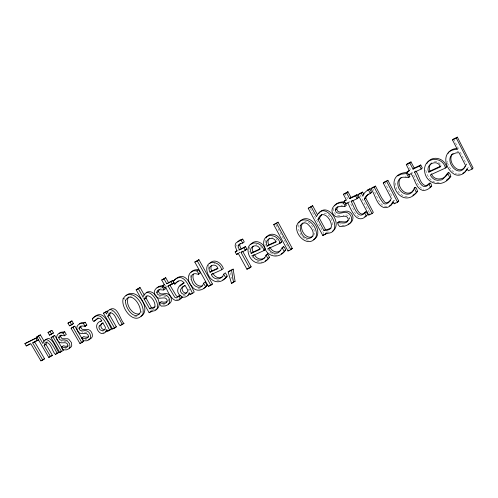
<?xml version="1.0" encoding="UTF-8"?>
<svg xmlns="http://www.w3.org/2000/svg" width="498" height="498" viewBox="0 0 498 498"><rect width="100%" height="100%" fill="white"/><g stroke="black" fill="none" stroke-linecap="round" stroke-linejoin="round"><path stroke-width="0.37" stroke-dasharray="2.49 1.87" d="M333.367 208.345C332.826 212.528 336.791 216.649 341.055 215.783M189.968 274.977L190.585 279.689M208.401 266.523L208.531 269.53M249.504 249.268L249.921 246.305M265.266 240.167L265.141 242.047L265.839 245.439M298.246 224.741C297.667 231.396 302.242 239.283 309.158 240.428M124.512 299.348L124.743 298.171M44.708 342.282L44.988 341.043M208.531 265.994L208.805 264.936M144.725 295.781L145.105 294.517M349.247 219.394L349.64 218.143C349.409 214.7 345.631 214.482 343.091 215.429M188.593 291.206L189.271 289.55M141.513 312.352L142.005 311.25M393.233 202.225L394.123 200.302L395.325 202.593M467.174 169.326L468.108 167.434L468.967 169.115M465.649 165.952L466.52 164.321L460.034 151.616L457.015 151.865M313.715 235.573C316.087 230.91 312.178 225.258 308.536 222.401A4.98 4.357 49.3 0 0 305.143 221.834L303.998 222.22M168.025 301.147L168.722 300.331M465.524 165.429L466.52 164.321M393.32 201.086L394.123 200.302M411.006 173.777L412.17 172.675C416.21 177.649 416.739 187.298 423.885 189.246M348.314 219.338L349.64 218.143M347.94 202.947L349.279 201.796C353.15 206.527 353.761 215.51 360.44 217.526M238.361 253.631L239.93 252.424L241.051 254.453M188.4 289.836L189.495 288.996M236.961 251.092L238.542 249.89L237.446 247.711M167.814 300.17L168.928 299.323M165.778 287.209L167.465 285.976L165.915 286.699M238.15 253.252L239.93 252.424M347.118 202.798L349.279 201.796M410.377 173.509L412.17 172.675M160.238 288.871L161.396 288.491M129.704 296.335L132.163 295.887M434.399 161.75C437.462 160.779 440.164 163.251 441.477 165.79M163.792 296.833L166.282 296.578M340.887 205.332L342.618 205.083M260.971 262.185L262.209 262.01M86.795 332.154L84.349 332.446M66.346 341.423L63.999 341.696L61.279 340.999M271.671 237.173L272.68 237.054M255.835 244.512L256.819 244.4M214.165 263.828L215.08 263.728M405.061 176.149L406.43 176.062M324.105 213.418C329.552 213.443 332.596 220.49 332.72 225.264A5.266 4.663 47.2 0 1 332.403 226.372M344.286 225.252L340.993 225.326L340.333 224.088M439.199 182.785C432.083 183.382 426.998 176.616 425.821 170.254M162.921 304.832L164.782 304.894M407.252 196.698C400.187 196.511 395.493 189.003 395.076 182.548M326.75 232.006L329.39 232.136M85.22 339.524L86.664 339.611M386.79 206.552C378.181 205.954 377.142 194.307 372.84 188.972M64.927 348.588L66.315 348.681M276.788 255.138L274.933 254.995L271.429 253.488M219.332 280.729L215.976 280.019M152.625 309.706L154.635 309.924M200.538 289.126L197.482 288.423M177.942 299.385L176.111 298.968M185.648 296.049L182.71 295.003M104.138 332.334L102.389 331.842M136.95 316.896L134.535 316.143M259.159 262.035L255.729 260.541M159.074 296.347L160.549 296.939M81.535 331.755L82.842 332.322M269.854 252.156L270.906 253.046M260.491 246.622L261.575 248.153M276.06 238.785L277.156 240.335M252.76 257.534L250.426 253.289M268.41 250.444L266.057 246.137M142.839 297.356L143.984 299.366M164.919 284.937L165.585 286.107M275.942 224.853L288.716 248.396M310.391 208.531L323.831 233.587M344.722 193.212L347.791 198.988M360.06 194.955L369.684 213.175M384.487 181.895L392.586 197.364M407.464 163.605L410.632 169.712M453.56 138.942L458.459 148.529M447.478 162.946C449.015 166.961 451.418 170.932 455.272 173.08A8.099 7.707 16.7 0 0 456.479 173.609M249.772 251.229L250.208 252.604M230.356 272.829L232.236 279.278M447.023 161.028L447.329 162.304M236.755 244.898L236.961 246.249M111.658 311.673A5.266 3.835 54.1 0 1 112.399 311.424M156.142 306.077A4.476 3.386 53.4 0 1 155.581 306.681M460.295 174.007A8.099 7.707 16.7 0 1 457.114 173.796"/><path stroke-width="0.75" d="M58.758 337.806L58.845 336.928C59.972 332.863 67.784 338.821 62.922 333.038C57.675 331.407 54.369 337.905 58.391 341.298C60.725 344.983 66.813 340.209 67.902 345.176L67.784 346.06C66.383 350.281 58.092 343.726 63.14 349.851L66.402 349.857L68.519 348.93A6.655 4.582 54.3 0 0 69.969 346.67L69.633 343.819L66.993 340.489L64.329 339.941L61.061 340.227L59.71 339.574L58.758 337.806L60.557 336.567L61.117 334.973M88.6 336.897L85.837 337.171L83.658 336.604L81.784 337.912L83.459 340.794L86.845 340.769L89.061 339.804A6.804 4.793 54.1 0 0 90.592 337.47C91.109 334.177 88.376 330.236 84.822 330.597C82.668 331.158 79.493 331.326 79.051 328.437L79.157 327.535C80.788 324.086 84.903 327.846 86.833 325.038L85.233 322.268L81.025 322.816L79.462 323.955M88.607 339.499L90.817 338.534A6.785 4.787 54.1 0 0 92.354 336.2C92.877 332.919 90.144 328.979 86.596 329.346C84.448 329.906 81.274 330.081 80.838 327.198L80.944 326.302M156.814 292.563L156.976 291.56C158.283 286.96 167.515 293.297 162.124 286.96C156.36 285.329 151.417 292.326 156.135 296.559C158.912 300.761 165.977 294.86 167.253 300.587L167.054 301.601C165.461 306.394 155.637 299.391 161.24 306.102L165.149 305.977L167.745 304.838A7.37 5.627 53.2 0 0 169.631 302.211C170.459 298.57 167.272 294.169 163.338 294.772C160.979 295.389 157.262 295.88 156.814 292.563L158.513 291.33L159.285 289.494M335.347 210.193C335.397 202.873 349.783 210.399 343.091 202.904C336.399 201.429 328.051 209.179 333.984 215.155C337.663 220.315 346.645 212.16 348.314 219.338L347.928 220.595C345.948 226.459 333.081 218.753 339.648 226.54L344.865 226.111L348.457 224.536A8.69 7.787 45.7 0 0 351.295 221.168C353.007 216.68 348.619 211.177 343.782 212.453C340.925 213.144 335.833 214.582 335.347 210.193L336.716 209.029L337.961 206.72M47.042 341.759A4.918 3.343 54.6 0 0 46.563 342.45L45.934 344.373L52.34 355.311L50.553 356.574L44.123 345.612L44.752 343.688A4.93 3.343 54.6 0 1 46.488 342.338C51.462 343.614 52.035 351.227 55.371 354.433L58.976 352.354C56.212 350.542 51.966 333.43 45.399 340.034M144.327 299.348C147.022 290.564 155.382 300.3 154.971 305.691A4.488 3.386 53.4 0 1 153.894 307.951L151.579 308.835L149.68 308.772L144.327 299.348L146.045 298.109L146.96 295.993M205.301 281.899L203.539 283.219C201.958 290.676 192.987 286.823 191.954 281.115C190.865 278.892 190.541 275.363 193.212 274.143C195.975 272.138 201.684 277.374 196.872 270.937C187.864 269.088 185.897 280.735 191.518 285.833C195.546 292.668 203.29 290.776 207.131 285.173L205.157 281.961M107.96 312.215L107.294 311.045L103.484 313.23L112.554 329.004L114.608 328.089L107.836 316.292L108.626 314.176A5.279 3.835 54.1 0 1 110.643 312.663C116.078 313.815 116.588 322.231 120.143 325.63L123.958 323.426C120.379 320.675 117.696 304.913 109.846 309.476M107.836 316.292L109.591 315.047L110.382 312.937M363.895 194.5L362.619 192.085L359.351 193.604L358.037 194.737L368.769 215.049L372.068 213.586L364.443 199.132C365.09 195.179 369.155 194.612 371.651 192.483L369.759 188.891L367.169 190.174M364.443 199.132L365.731 197.986L366.391 196.393L368.358 193.99M211.675 265.322L210.971 266.94L210.971 268.87L211.687 270.999L210.069 272.232C205.954 266.156 215.964 261.687 218.006 268.603L210.069 272.232M222.849 279.901L225.445 278.139L227.2 276.11L225.401 272.867L223.664 274.186C222.064 280.393 213.349 280.461 211.333 274.498L212.403 273.67M317.967 219.413C322.013 208.257 331.992 219.176 331.357 226.466A5.285 4.669 47.2 0 1 329.657 229.31L326.489 230.555L323.974 230.611L317.967 219.413L319.374 218.236L321.845 214.52M253.133 246.118L252.349 247.823L252.305 249.847L253.021 252.075L251.478 253.289C247.307 246.927 257.871 242.153 260.049 249.374L251.478 253.289M265.272 260.977L267.563 259.377L269.493 257.229L267.644 253.849L265.976 255.157C264.177 261.562 254.976 262.029 252.772 255.655L253.799 254.839M266.996 254.97L267.644 253.849M281.208 253.893L283.567 252.249L285.566 250.052C282.901 241.082 281.046 253.768 276.384 253.146C272.985 253.999 269.947 251.359 268.522 248.496L270.028 247.276C271.703 251.459 277.255 253.762 280.847 250.419M397.647 175.919L401.332 174.126L406.605 173.547L407.781 172.451C379.401 172.825 401.046 213.679 417.548 191.238C415.438 184.16 414.579 188.468 412.319 191.593M414.766 188.425L415.27 187.354M193.398 274.137C191.375 279.085 196.33 287.545 202.132 285.952M236.762 250.724L235.181 251.926L236.575 254.459L238.361 253.631L246.946 269.231L249.616 268.042L241.013 252.405L245.352 250.401L246.908 249.193L245.514 246.647L239.532 249.896L238.305 247.263L238.169 245.782L238.766 244.674C240.297 243.03 242.862 243.765 244.257 241.91L242.707 239.09L239.812 240.092L237.783 241.592M238.169 245.782L239.743 244.593L240.341 243.491M448.766 172.289L447.721 173.41L449.769 177.406L450.808 176.267C448.156 166.015 445.467 181.091 439.802 180.033C435.825 181.235 431.866 178.527 430.272 174.947L445.467 168.038L446.532 166.936C444.434 157.661 431.405 154.778 426.792 163.612M266.038 237.982L266.598 237.017M318.826 213.418C327.454 201.211 343.29 224.231 332.633 231.103M452.128 154.473C447.036 161.794 458.907 176.398 465.288 166.432M391.042 204.952L392.916 201.478L394.123 203.775L397.56 202.25L398.749 201.068L387.892 180.307L384.487 181.895L383.236 183.003L391.372 198.528L388.621 202.63L386.199 203.819A3.056 2.814 40 0 1 383.454 203.271L380.385 198.957L374.21 187.204L375.48 186.09L381.63 197.799L384.686 202.101A3.044 2.807 39.8 0 0 387.425 202.642L390.563 200.682M393.233 202.225C391.434 205.381 388.048 208.282 384.182 207.654C376.202 205.139 375.448 194.513 370.861 188.767L372.143 187.646L375.48 186.09M448.138 153.291L448.872 152.151M107.749 330.236L105.744 332.073M467.174 169.326L464.702 172.196L462.785 173.298M207.131 285.173L205.73 286.935L203.576 288.454M183.009 286.885C180.413 289.263 183.662 294.33 186.887 292.706M189.925 293.615L188.026 295.395M447.808 173.69C444.509 180.108 434.156 181.316 431.374 173.833M227.2 276.11C220.253 285.684 209.814 282.484 207.006 271.379C204.547 259.533 219.245 259.968 221.759 269.754L211.333 274.498M334.345 205.842C336.611 202.711 340.775 201.777 344.435 201.758L346.347 205.363L344.84 206.595M269.493 257.229C262.701 267.115 250.637 264.077 248.222 252.442C245.856 240.204 261.369 240.104 264.033 250.531L252.772 255.655M180.002 286.113L184.248 282.752M417.548 191.238L415.394 193.585L412.805 195.328M285.566 250.052C279.179 260.031 265.814 256.956 263.884 245.246C261.55 232.865 277.386 232.547 280.106 243.223L268.522 248.496M457.158 148.46A11.473 10.975 16.2 0 0 450.335 150.713C441.794 156.752 446.513 169.762 454.244 174.207A8.13 7.731 17.3 0 0 459.915 175.035C463.296 174.344 465.916 171.717 467.118 168.548L468.269 170.802L472.129 169.083L473.1 167.963L457.376 137.131L453.56 138.942L452.508 139.95L457.425 149.574A11.51 11.006 16.8 0 0 449.277 151.759M128.627 297.013C124.568 303.313 131.976 315.583 139.695 313.877M125.994 295.644C136.321 286.113 152.133 309.364 141.09 316.355M178.303 281.009L174.773 284.177L172.725 280.561L166.762 283.773L164.016 278.905L165.716 277.697L168.449 282.553M409.437 170.266L407.065 171.916L408.609 174.885L411.006 173.777C415.058 178.77 415.593 188.449 422.765 190.404C426.244 190.753 429.457 188.599 431.722 186.152C430.21 179.423 428.846 185.922 425.161 185.561C419.596 183.463 419.335 175.122 415.724 171.032M450.808 176.267C442.983 188.91 424.165 184.459 424.545 168.996C425.317 156.559 442.803 156.216 445.467 168.038M209.534 263.598C214.04 257.846 221.654 262.938 223.353 268.522L221.759 269.754M415.338 171.393L414.566 172.127C417.859 178.072 421.968 193.579 430.054 182.928M191.108 272.257C192.844 270.022 195.832 269.424 198.515 269.717L200.345 273.004L198.565 274.298M302.965 222.843C298.19 228.084 306.127 240.665 312.943 236.345M250.886 244.331C255.623 238.33 263.791 243.273 265.552 249.311L264.033 250.531M266.996 236.618C271.964 231.016 279.808 236.083 281.588 242.009L280.106 243.223M414.124 188.499L415.481 187.26M428.834 172.171L440.4 166.886C437.555 158.333 424.533 164.552 428.834 172.171L429.948 171.069L440.798 166.102M394.123 203.775L394.926 202.991M401.108 177.518C394.709 183.488 404.413 197.731 412.151 191.686M452.508 139.95L456.336 138.139L457.376 137.131M269.599 238.137C267.588 239.762 267.706 242.725 268.727 244.885L267.214 246.093C263.019 239.625 273.8 234.726 276.029 242.059L267.214 246.093M414.566 172.127L421.184 169.065L422.323 167.975L420.773 164.987L414.187 168.056L413.023 169.139L409.829 162.989L411.006 161.931L414.187 168.056M372.068 213.586L373.332 212.385L365.731 197.986M413.471 190.441C408.659 198.341 398.693 192.577 397.952 185.063C397.242 182.299 398.375 179.037 401.133 177.892C403.847 175.763 407.8 179.18 409.86 176.448L408.821 174.449M453.143 153.508C442.828 160.636 459.66 180.569 465.524 165.429L459.013 152.674L455.981 152.917L452.097 154.567M449.507 177.624L446.339 180.307M368.769 215.049L370.039 213.854M408.478 177.649L409.86 176.448M345.631 199.997L344.286 201.136L345.78 203.943L347.94 202.947C351.694 211.351 357.415 225.911 367.524 214.75C365.999 208.45 364.99 214.383 361.511 214.09C356.294 211.974 355.933 204.224 352.484 200.308L351.158 201.453C354.464 207.143 358.199 221.672 365.912 211.7M413.023 169.139L419.633 166.064L420.773 164.987M408.609 174.885L409.387 174.151M59.194 333.399L60.681 332.303L64.728 331.805L66.302 334.513L64.404 335.795M92.311 318.857C100.938 309.084 106.485 324.515 109.684 330.28L107.655 331.182L106.697 329.514C102.432 341.466 89.609 323.768 101.717 320.861C98.423 313.018 93.699 326.034 92.311 318.857C102.146 308.044 107.145 320.17 111.421 329.004L109.684 330.28M407.065 171.916L409.456 170.802L406.275 164.67L407.464 163.605L411.006 161.931M383.236 183.003L386.653 181.415L387.892 180.307M337.656 222.805C340.283 219.886 345.263 223.87 348.22 220.44M337.825 222.731L339.175 221.529M317.55 214.825L312.682 205.742L308.225 208.313L322.81 235.492L325.667 234.222L327.043 232.996L325.904 233.506M322.81 235.492L324.192 234.265M431.685 163.008C429.183 164.832 428.753 168.349 429.948 171.069M157.094 287.782C158.818 286.02 161.452 285.597 163.817 285.734L162.124 286.96M323.974 230.611L325.356 229.397L327.865 229.341L331.027 228.096M362.619 192.085L361.311 193.212L362.918 196.243C363.627 192.421 366.926 190.753 369.759 188.891M351.158 201.453L357.128 198.696L358.435 197.557L356.942 194.724L350.997 197.494L349.664 198.634L346.583 192.819L347.928 191.699L350.997 197.494M345.78 203.943L347.118 202.798M349.664 198.634L355.622 195.857L356.942 194.724M290.857 249.703L292.314 248.465L278.058 222.164L273.701 224.666L287.987 250.98L290.857 249.703L276.552 223.316L278.058 222.164M287.987 250.98L288.958 250.152M343.091 202.904L344.435 201.758M181.428 296.049L182.15 297.325C174.456 306.762 168.436 293.266 165.778 287.209L164.222 287.925L162.896 285.572L164.589 284.346M182.15 297.325L178.875 299.279M282.055 247.923L283.698 246.616M344.286 201.136L346.446 200.128L343.371 194.332L347.928 191.699M231.508 283.424L235.075 281.264L233.17 269.132L229.734 270.675L228.152 271.927L231.508 283.424L232.547 282.571M246.946 269.231L248.483 267.974M249.616 268.042L251.148 266.791L242.582 251.197L241.536 252M103.005 322.779C98.853 324.074 101.231 330.828 105.078 329.346M308.225 208.313L312.682 205.742M228.152 271.927L231.595 270.377L233.17 269.132M210.853 285.286L212.453 284.022L198.914 259.688L194.799 262.048L208.363 286.394L210.853 285.286L197.264 260.884L198.914 259.688M208.363 286.394L209.434 285.547M192.602 293.403L194.232 292.133C189.097 281.631 184.584 269.511 173.136 281.264C183.351 270.445 188.618 285.871 192.602 293.403L190.217 294.461L189.19 292.643C188.661 296.982 183.009 298.937 180.133 295.501C175.19 291.492 178.328 284.626 183.899 283.2C182.33 278.494 176.597 281.021 174.773 284.177M190.217 294.461L191.307 293.615M236.575 254.459L238.15 253.252M184.839 285.485C181.726 286.711 178.539 290.558 181.801 293.422C184.167 295.669 187.59 293.005 187.852 290.253L185.188 285.497L183.183 286.73M168.094 286.138L174.057 282.926L168.094 286.138L174.786 297.306L175.912 297.792L177.344 297.487L180.158 295.19M239.532 249.896L245.514 246.647M144.009 294.523L140.075 287.589L136.147 289.836L149.151 312.725L150.278 311.879M149.151 312.725L152.351 310.957M159.466 302.965L161.271 301.651L163.749 302.211L166.942 301.825M149.68 308.772L151.373 307.503L154.828 307.135M235.181 251.926L236.961 251.092L235.174 246.08A5.702 4.725 52.9 0 1 236.201 242.769L242.707 239.09M429.886 187.522L431.722 186.152M196.872 270.937L198.515 269.717M120.143 325.63L121.873 324.354M112.554 329.004L114.291 327.728M114.608 328.089L116.345 326.812L109.591 315.047M163.705 290.048L165.517 288.753L164.496 286.941M107.655 331.182L108.819 330.33M164.222 287.925L165.348 287.109M166.762 283.773L172.725 280.561M79.948 343.502L83.633 341.379L74.812 326.178L72.907 327.068L71.114 328.294L79.948 343.502L83.633 341.379M59.797 352.466L63.414 350.38L54.743 335.528L52.925 336.38L51.113 337.607L59.797 352.466L61.578 351.196M162.896 285.572L164.452 284.85L161.713 279.994L165.716 277.697M55.371 354.433L57.158 353.163M43.986 341.043L40.363 334.874L36.765 336.928L48.76 357.371L52.34 355.311M37.145 337.52L24.9 343.657L26.245 345.942L30.857 343.782L40.904 360.869L42.697 359.606M42.76 360.042L44.552 358.778L34.518 341.696L32.694 342.917L42.76 360.042L40.904 360.869M61.497 347.038L63.383 345.737L65.487 346.303L68.145 346.054M179.99 295.519L177.574 296.528L176.448 296.042L169.774 284.906M103.484 313.23L107.294 311.045M93.848 321.521L98.131 317.892M136.147 289.836L140.075 287.589M84.953 326.333L86.833 325.038M79.051 328.437L80.838 327.198M81.784 337.912C83.869 338.547 86.92 339.088 88.327 336.853L88.463 335.945C87.057 330.548 79.45 336.418 77.669 330.709C74.793 326.844 79.157 322.206 83.446 323.501L85.233 322.268M71.114 328.294L74.812 326.178M44.123 345.612L45.934 344.373M62.922 333.038L64.728 331.805M71.662 324.789L73.461 323.563L71.917 320.905L67.952 323.14L69.502 325.804L71.662 324.789L70.112 322.119L67.952 323.14M51.113 337.607L54.743 335.528M69.502 325.804L73.461 323.563M49.526 335.173L53.417 332.975L51.898 330.373L48.007 332.571L49.526 335.173L50.74 334.357M70.112 322.119L71.917 320.905M48.007 332.571L51.898 330.373M32.694 342.917L38.589 339.91M26.245 345.942L30.048 343.794M36.765 336.928L40.363 334.874M24.9 343.657L37.842 337.19M146.424 292.432C154.617 287.713 164.62 305.934 155.613 309.793M222.905 276.378C219.537 279.527 214.501 277.037 212.945 273.259M264.892 257.566C261.575 260.666 256.327 258.779 254.615 254.914M100.721 321.316L101.822 320.637M389.492 205.892L391.048 204.977M313.416 239.725C324.939 233.743 311.412 212.503 300.898 220.377A8.771 7.657 49.3 0 0 298.775 223.036M364.779 216.618L365.887 216.001M69.315 348.208L70.299 347.66A6.636 4.582 54.3 0 0 71.749 345.4L71.413 342.562L68.78 339.238L67.523 338.758L62.126 338.783L60.557 336.567M168.193 304.228L169.413 303.568A7.346 5.621 53.2 0 0 171.3 300.941C172.134 297.306 168.946 292.917 165.025 293.527C162.665 294.137 158.962 294.642 158.513 291.33M348.083 224.218L349.783 223.322A8.659 7.775 45.7 0 0 352.609 219.96C354.321 215.491 349.945 210.007 345.126 211.276C342.275 211.967 337.196 213.405 336.716 209.029M194.799 262.048L197.264 260.884M273.701 224.666L276.552 223.316M161.713 279.994L164.016 278.905M343.371 194.332L346.583 192.819M406.275 164.67L409.829 162.989M34.518 341.696L38.527 339.817M51.344 333.946L53.417 332.975M358.037 194.737L361.311 193.212M370.861 188.767L374.21 187.204M245.053 250.052L246.908 249.193M357.116 198.167L358.435 197.557M371.651 192.483L370.618 192.794M211.687 270.999L217.632 268.279M253.021 252.075L260.261 248.757M268.727 244.885L276.172 241.474M264.145 249.952L265.552 249.311M279.552 242.943L281.588 242.009M445.15 167.565L446.532 166.936M203.539 283.219L205.512 286.437M223.664 274.186L225.619 277.374M265.976 255.157L267.992 258.474M43.314 359.332L44.552 358.778M57.762 352.895L58.976 352.354M110.07 329.608L111.421 329.004M114.976 327.423L116.345 326.812M122.564 324.042L123.958 323.426M211.214 284.57L212.453 284.022M249.815 267.382L251.148 266.791M291.162 248.975L292.314 248.465M397.379 201.678L398.749 201.068M48.76 357.371L50.553 356.574M233.736 281.849L235.075 281.264M38.539 336.088L42.89 343.514C46.544 331.431 56.249 351.283 57.189 353.624M36.012 338.41L37.369 340.725M50.074 331.593L51.599 334.202M52.931 336.76L61.634 351.65M73.019 327.41L81.865 342.649M83.446 323.501L85.052 326.283M122.228 324.696C120.977 321.702 110.948 300.705 106.541 314.039L105.526 312.277M146.045 298.109L151.373 307.503M138.344 288.803L143.007 297.013C148.815 281.208 167.365 313.012 150.931 310.976L151.224 311.804M171.038 281.781L172.376 284.153M179.056 296.036L180.494 298.595M241.132 240.266L242.688 243.092M243.952 247.842L245.352 250.401M241.107 248.701L239.88 246.068L239.743 244.593M282.223 247.848L284.097 251.291M319.374 218.236L325.356 229.397M311.25 206.875L316.485 216.642C325.611 196.374 347.05 235.28 325.375 233.226L325.667 234.222M355.622 195.857L357.128 198.696M364.629 212.889L366.248 215.951M368.476 190.012L370.375 193.622M386.653 181.415L397.56 202.25M406.605 173.547L408.69 177.556M414.33 188.406L416.403 192.402M419.633 166.064L421.184 169.065M428.952 184.073L430.627 187.31M456.336 138.139L472.129 169.083M231.595 270.377L233.518 282.547M296.789 225.918C294.723 235.728 308.903 248.272 315.813 237.422C319.062 228.713 308.611 215.117 299.447 221.548A8.802 7.675 49.3 0 0 296.789 225.918M125.652 300.213C124.276 306.631 134.373 321.945 140.293 312.514C141.781 306.065 131.547 290.633 125.652 300.213M123.112 298.8C120.528 308.15 134.883 326.576 142.864 314.033C145.746 304.602 130.918 285.821 123.112 298.8M300.232 225.756C299.833 246.224 324.217 239.015 307.104 223.577A4.999 4.364 49.4 0 0 303.705 223.011L301.52 224.019L300.232 225.756M99.214 325.991C97.39 330.653 105.346 332.938 105.439 327.323L102.93 322.972L99.214 325.991"/></g></svg>
